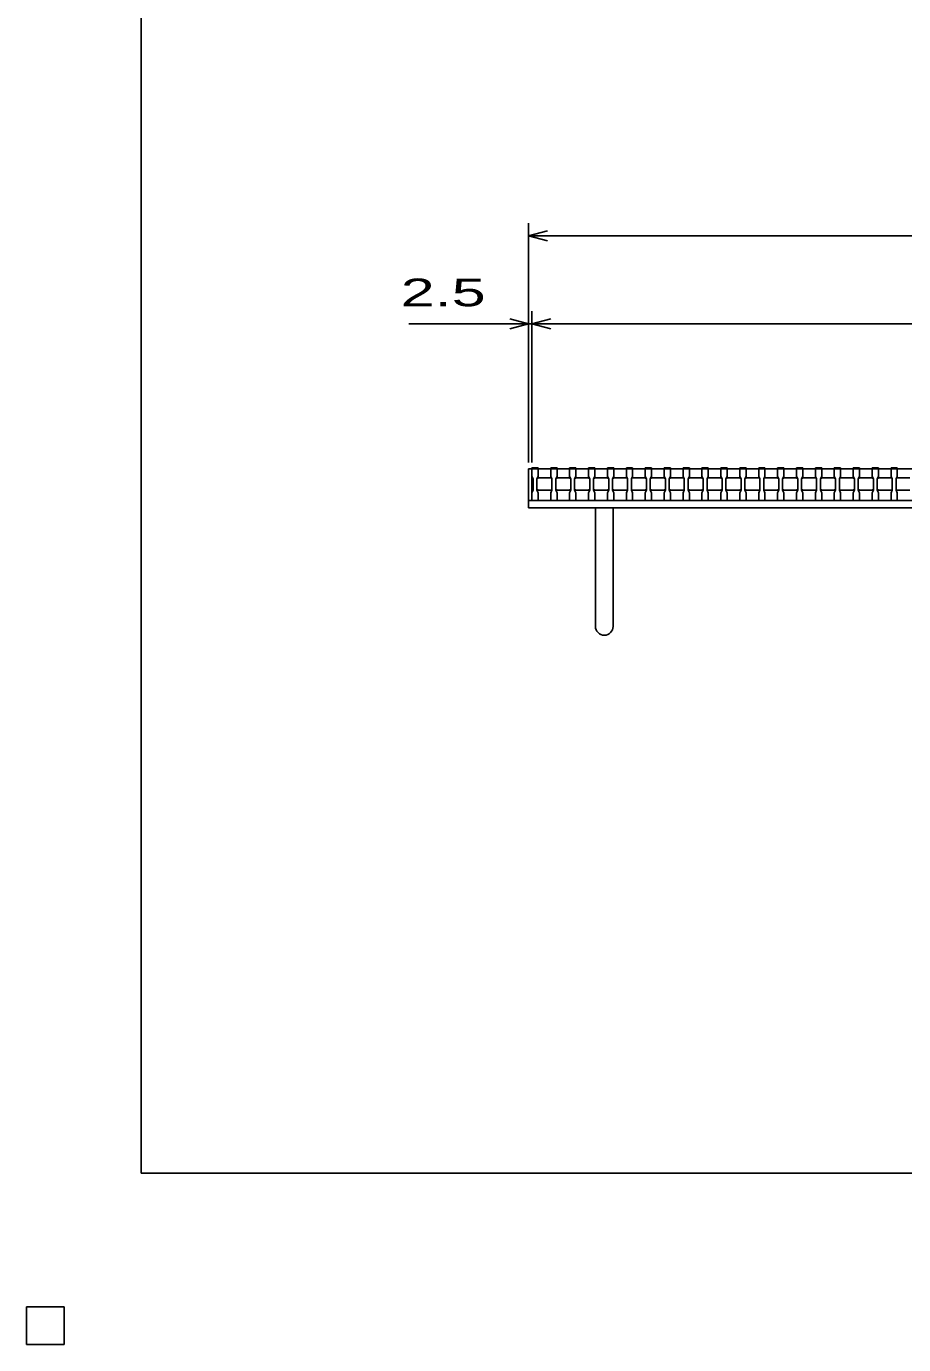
# Model space of a CAD drawing. Units: millimetres, scale not verified. Extents: x -1820 to 1731, y -1282 to 1054.
# Drawn here: x -1820 to -1124, y -1282 to -236 of the extents above; entities that cross this region are included whole.
import ezdxf
from ezdxf.enums import TextEntityAlignment as Align

# ---------------------------------------------------------------- set-up
doc = ezdxf.new("R2010")
doc.units = ezdxf.units.MM
doc.header["$LTSCALE"] = 10
for name, color, linetype, lineweight in [('0_2', 150, 'Continuous', 25), ('16', 3, 'Continuous', 25), ('19', 6, 'Continuous', 25), ('22', 4, 'Continuous', 25), ('24', 2, 'Continuous', 25)]:
    doc.layers.add(name, color=color, linetype=linetype, lineweight=lineweight)
doc.styles.add('ベクトル', font='')
doc.styles.get('ベクトル').set_extended_font_data('ベクトル')

msp = doc.modelspace()

# ---------------------------------------------------------------- linework, layer by layer
at = {"layer": '0_2'}
for p, q in [((-1729, -1146.5), (-1729, 1053.5)), ((1731, -1146.5), (-1729, -1146.5)), ((-1790, -1252.5), (-1820, -1252.5)), ((-1820, -1252.5), (-1820, -1282.5)), ((-1790, -1252.5), (-1820, -1252.5)), ((-1820, -1252.5), (-1820, -1282.5)), ((-1790, -1252.5), (-1820, -1252.5)), ((-1820, -1252.5), (-1820, -1282.5)), ((-1790, -1252.5), (-1820, -1252.5)), ((-1820, -1252.5), (-1820, -1282.5)), ((-1790, -1252.5), (-1820, -1252.5)), ((-1820, -1252.5), (-1820, -1282.5)), ((-1790, -1282.5), (-1790, -1252.5)), ((-1790, -1282.5), (-1790, -1252.5)), ((-1790, -1282.5), (-1790, -1252.5)), ((-1790, -1282.5), (-1790, -1252.5)), ((-1790, -1282.5), (-1790, -1252.5)), ((-1820, -1282.5), (-1790, -1282.5)), ((-1820, -1282.5), (-1790, -1282.5)), ((-1820, -1282.5), (-1790, -1282.5)), ((-1820, -1282.5), (-1790, -1282.5)), ((-1820, -1282.5), (-1790, -1282.5))]:
    msp.add_line(p, q, dxfattribs=at)
at = {"layer": '16'}
for p, q in [((-1419, -587.5), (-1419, -586.8)), ((-1419, -586.8), (-1414, -586.8)), ((-1419, -587.5), (-1419, -593.5)), ((-1414, -587.5), (-1419, -587.5)), ((-1419, -587.5), (-1419, -612.5)), ((-1419, -587.5), (-424, -587.5)), ((-1419, -593.5), (-1418, -595.5)), ((-1418, -595.5), (-1418, -604.5)), ((-1415, -595.5), (-1414, -593.5)), ((-1415, -595.5), (-1414, -594.5)), ((-1415, -604.5), (-1415, -595.5)), ((-1414, -586.8), (-1414, -587.5)), ((-1414, -593.5), (-1414, -587.5)), ((-1414, -594.5), (-1404, -594.5)), ((-1404, -587.5), (-1404, -586.8)), ((-1404, -586.8), (-1399, -586.8)), ((-1404, -587.5), (-1404, -593.5)), ((-1399, -587.5), (-1404, -587.5)), ((-1404, -593.5), (-1403, -595.5)), ((-1404, -594.5), (-1403, -595.5)), ((-1403, -595.5), (-1403, -604.5)), ((-1400, -595.5), (-1399, -593.5)), ((-1400, -595.5), (-1399, -594.5)), ((-1400, -604.5), (-1400, -595.5)), ((-1399, -586.8), (-1399, -587.5)), ((-1399, -593.5), (-1399, -587.5)), ((-1399, -594.5), (-1389, -594.5)), ((-1389, -587.5), (-1389, -586.8)), ((-1389, -586.8), (-1384, -586.8)), ((-1389, -587.5), (-1389, -593.5)), ((-1384, -587.5), (-1389, -587.5)), ((-1389, -593.5), (-1388, -595.5)), ((-1389, -594.5), (-1388, -595.5)), ((-1388, -595.5), (-1388, -604.5)), ((-1385, -595.5), (-1384, -593.5)), ((-1385, -595.5), (-1384, -594.5)), ((-1385, -604.5), (-1385, -595.5)), ((-1384, -586.8), (-1384, -587.5)), ((-1384, -593.5), (-1384, -587.5)), ((-1384, -594.5), (-1374, -594.5)), ((-1374, -587.5), (-1374, -586.8)), ((-1374, -586.8), (-1369, -586.8)), ((-1374, -587.5), (-1374, -593.5)), ((-1369, -587.5), (-1374, -587.5)), ((-1374, -593.5), (-1373, -595.5)), ((-1374, -594.5), (-1373, -595.5)), ((-1373, -595.5), (-1373, -604.5)), ((-1370, -595.5), (-1369, -593.5)), ((-1370, -595.5), (-1369, -594.5)), ((-1370, -604.5), (-1370, -595.5)), ((-1369, -586.8), (-1369, -587.5)), ((-1369, -593.5), (-1369, -587.5)), ((-1369, -594.5), (-1359, -594.5)), ((-1359, -587.5), (-1359, -586.8)), ((-1359, -586.8), (-1354, -586.8)), ((-1359, -587.5), (-1359, -593.5)), ((-1354, -587.5), (-1359, -587.5)), ((-1359, -593.5), (-1358, -595.5)), ((-1359, -594.5), (-1358, -595.5)), ((-1358, -595.5), (-1358, -604.5)), ((-1355, -595.5), (-1354, -593.5)), ((-1355, -595.5), (-1354, -594.5)), ((-1355, -604.5), (-1355, -595.5)), ((-1354, -586.8), (-1354, -587.5)), ((-1354, -593.5), (-1354, -587.5)), ((-1354, -594.5), (-1344, -594.5)), ((-1344, -587.5), (-1344, -586.8)), ((-1344, -586.8), (-1339, -586.8)), ((-1344, -587.5), (-1344, -593.5)), ((-1339, -587.5), (-1344, -587.5)), ((-1344, -593.5), (-1343, -595.5)), ((-1344, -594.5), (-1343, -595.5)), ((-1343, -595.5), (-1343, -604.5)), ((-1340, -595.5), (-1339, -593.5)), ((-1340, -595.5), (-1339, -594.5)), ((-1340, -604.5), (-1340, -595.5)), ((-1339, -586.8), (-1339, -587.5)), ((-1339, -593.5), (-1339, -587.5)), ((-1339, -594.5), (-1329, -594.5)), ((-1329, -587.5), (-1329, -586.8)), ((-1329, -586.8), (-1324, -586.8)), ((-1329, -587.5), (-1329, -593.5)), ((-1324, -587.5), (-1329, -587.5)), ((-1329, -593.5), (-1328, -595.5)), ((-1329, -594.5), (-1328, -595.5)), ((-1328, -595.5), (-1328, -604.5)), ((-1325, -595.5), (-1324, -593.5)), ((-1325, -595.5), (-1324, -594.5)), ((-1325, -604.5), (-1325, -595.5)), ((-1324, -586.8), (-1324, -587.5)), ((-1324, -593.5), (-1324, -587.5)), ((-1324, -594.5), (-1314, -594.5)), ((-1314, -587.5), (-1314, -586.8)), ((-1314, -586.8), (-1309, -586.8)), ((-1314, -587.5), (-1314, -593.5)), ((-1309, -587.5), (-1314, -587.5)), ((-1314, -593.5), (-1313, -595.5)), ((-1314, -594.5), (-1313, -595.5)), ((-1313, -595.5), (-1313, -604.5)), ((-1310, -595.5), (-1309, -593.5)), ((-1310, -595.5), (-1309, -594.5)), ((-1310, -604.5), (-1310, -595.5)), ((-1309, -586.8), (-1309, -587.5)), ((-1309, -593.5), (-1309, -587.5)), ((-1309, -594.5), (-1299, -594.5)), ((-1299, -587.5), (-1299, -586.8)), ((-1299, -586.8), (-1294, -586.8)), ((-1299, -587.5), (-1299, -593.5)), ((-1294, -587.5), (-1299, -587.5)), ((-1299, -593.5), (-1298, -595.5)), ((-1299, -594.5), (-1298, -595.5)), ((-1298, -595.5), (-1298, -604.5)), ((-1295, -595.5), (-1294, -593.5)), ((-1295, -595.5), (-1294, -594.5)), ((-1295, -604.5), (-1295, -595.5)), ((-1294, -586.8), (-1294, -587.5)), ((-1294, -593.5), (-1294, -587.5)), ((-1294, -594.5), (-1284, -594.5)), ((-1284, -587.5), (-1284, -586.8)), ((-1284, -586.8), (-1279, -586.8)), ((-1284, -587.5), (-1284, -593.5)), ((-1279, -587.5), (-1284, -587.5)), ((-1284, -593.5), (-1283, -595.5)), ((-1284, -594.5), (-1283, -595.5)), ((-1283, -595.5), (-1283, -604.5)), ((-1280, -595.5), (-1279, -593.5)), ((-1280, -595.5), (-1279, -594.5)), ((-1280, -604.5), (-1280, -595.5)), ((-1279, -586.8), (-1279, -587.5)), ((-1279, -593.5), (-1279, -587.5)), ((-1279, -594.5), (-1269, -594.5)), ((-1269, -587.5), (-1269, -586.8)), ((-1269, -586.8), (-1264, -586.8)), ((-1269, -587.5), (-1269, -593.5)), ((-1264, -587.5), (-1269, -587.5)), ((-1269, -593.5), (-1268, -595.5)), ((-1269, -594.5), (-1268, -595.5)), ((-1268, -595.5), (-1268, -604.5)), ((-1265, -595.5), (-1264, -593.5)), ((-1265, -595.5), (-1264, -594.5)), ((-1265, -604.5), (-1265, -595.5)), ((-1264, -586.8), (-1264, -587.5)), ((-1264, -593.5), (-1264, -587.5)), ((-1264, -594.5), (-1254, -594.5)), ((-1254, -587.5), (-1254, -586.8)), ((-1254, -586.8), (-1249, -586.8)), ((-1254, -587.5), (-1254, -593.5)), ((-1249, -587.5), (-1254, -587.5)), ((-1254, -593.5), (-1253, -595.5)), ((-1254, -594.5), (-1253, -595.5)), ((-1253, -595.5), (-1253, -604.5)), ((-1250, -595.5), (-1249, -593.5)), ((-1250, -595.5), (-1249, -594.5)), ((-1250, -604.5), (-1250, -595.5)), ((-1249, -586.8), (-1249, -587.5)), ((-1249, -593.5), (-1249, -587.5)), ((-1249, -594.5), (-1239, -594.5)), ((-1239, -587.5), (-1239, -586.8)), ((-1239, -586.8), (-1234, -586.8)), ((-1239, -587.5), (-1239, -593.5)), ((-1234, -587.5), (-1239, -587.5)), ((-1239, -593.5), (-1238, -595.5)), ((-1239, -594.5), (-1238, -595.5)), ((-1238, -595.5), (-1238, -604.5)), ((-1235, -595.5), (-1234, -593.5)), ((-1235, -595.5), (-1234, -594.5)), ((-1235, -604.5), (-1235, -595.5)), ((-1234, -586.8), (-1234, -587.5)), ((-1234, -593.5), (-1234, -587.5)), ((-1234, -594.5), (-1224, -594.5)), ((-1224, -587.5), (-1224, -586.8)), ((-1224, -586.8), (-1219, -586.8)), ((-1224, -587.5), (-1224, -593.5)), ((-1219, -587.5), (-1224, -587.5)), ((-1224, -593.5), (-1223, -595.5)), ((-1224, -594.5), (-1223, -595.5)), ((-1223, -595.5), (-1223, -604.5)), ((-1220, -595.5), (-1219, -593.5)), ((-1220, -595.5), (-1219, -594.5)), ((-1220, -604.5), (-1220, -595.5)), ((-1219, -586.8), (-1219, -587.5)), ((-1219, -593.5), (-1219, -587.5)), ((-1219, -594.5), (-1209, -594.5)), ((-1209, -587.5), (-1209, -586.8)), ((-1209, -586.8), (-1204, -586.8)), ((-1209, -587.5), (-1209, -593.5)), ((-1204, -587.5), (-1209, -587.5)), ((-1209, -593.5), (-1208, -595.5)), ((-1209, -594.5), (-1208, -595.5)), ((-1208, -595.5), (-1208, -604.5)), ((-1205, -595.5), (-1204, -593.5)), ((-1205, -595.5), (-1204, -594.5)), ((-1205, -604.5), (-1205, -595.5)), ((-1204, -586.8), (-1204, -587.5)), ((-1204, -593.5), (-1204, -587.5)), ((-1204, -594.5), (-1194, -594.5)), ((-1194, -587.5), (-1194, -586.8)), ((-1194, -586.8), (-1189, -586.8)), ((-1194, -587.5), (-1194, -593.5)), ((-1189, -587.5), (-1194, -587.5)), ((-1194, -593.5), (-1193, -595.5)), ((-1194, -594.5), (-1193, -595.5)), ((-1193, -595.5), (-1193, -604.5)), ((-1190, -595.5), (-1189, -593.5)), ((-1190, -595.5), (-1189, -594.5)), ((-1190, -604.5), (-1190, -595.5)), ((-1189, -586.8), (-1189, -587.5)), ((-1189, -593.5), (-1189, -587.5)), ((-1189, -594.5), (-1179, -594.5)), ((-1179, -587.5), (-1179, -586.8)), ((-1179, -586.8), (-1174, -586.8)), ((-1179, -587.5), (-1179, -593.5)), ((-1174, -587.5), (-1179, -587.5)), ((-1179, -593.5), (-1178, -595.5)), ((-1179, -594.5), (-1178, -595.5)), ((-1178, -595.5), (-1178, -604.5)), ((-1175, -595.5), (-1174, -593.5)), ((-1175, -595.5), (-1174, -594.5)), ((-1175, -604.5), (-1175, -595.5)), ((-1174, -586.8), (-1174, -587.5)), ((-1174, -593.5), (-1174, -587.5)), ((-1174, -594.5), (-1164, -594.5)), ((-1164, -587.5), (-1164, -586.8)), ((-1164, -586.8), (-1159, -586.8)), ((-1164, -587.5), (-1164, -593.5)), ((-1159, -587.5), (-1164, -587.5)), ((-1164, -593.5), (-1163, -595.5)), ((-1164, -594.5), (-1163, -595.5)), ((-1163, -595.5), (-1163, -604.5)), ((-1160, -595.5), (-1159, -593.5)), ((-1160, -595.5), (-1159, -594.5)), ((-1160, -604.5), (-1160, -595.5)), ((-1159, -586.8), (-1159, -587.5)), ((-1159, -593.5), (-1159, -587.5)), ((-1159, -594.5), (-1149, -594.5)), ((-1149, -587.5), (-1149, -586.8)), ((-1149, -586.8), (-1144, -586.8)), ((-1149, -587.5), (-1149, -593.5)), ((-1144, -587.5), (-1149, -587.5)), ((-1149, -593.5), (-1148, -595.5)), ((-1149, -594.5), (-1148, -595.5)), ((-1148, -595.5), (-1148, -604.5)), ((-1145, -595.5), (-1144, -593.5)), ((-1145, -595.5), (-1144, -594.5)), ((-1145, -604.5), (-1145, -595.5)), ((-1144, -586.8), (-1144, -587.5)), ((-1144, -593.5), (-1144, -587.5)), ((-1144, -594.5), (-1134, -594.5)), ((-1134, -587.5), (-1134, -586.8)), ((-1134, -586.8), (-1129, -586.8)), ((-1134, -587.5), (-1134, -593.5)), ((-1129, -587.5), (-1134, -587.5)), ((-1134, -593.5), (-1133, -595.5)), ((-1134, -594.5), (-1133, -595.5)), ((-1133, -595.5), (-1133, -604.5)), ((-1130, -595.5), (-1129, -593.5)), ((-1130, -595.5), (-1129, -594.5)), ((-1130, -604.5), (-1130, -595.5)), ((-1129, -586.8), (-1129, -587.5)), ((-1129, -593.5), (-1129, -587.5)), ((-1129, -594.5), (-1119, -594.5)), ((-1418, -604.5), (-1419, -606.5)), ((-1419, -606.5), (-1419, -612.5)), ((-1414, -604.5), (-1415, -603.5)), ((-1414, -606.5), (-1415, -604.5)), ((-1404, -604.5), (-1414, -604.5)), ((-1414, -612.5), (-1414, -606.5)), ((-1403, -603.5), (-1404, -604.5)), ((-1403, -604.5), (-1404, -606.5)), ((-1404, -606.5), (-1404, -612.5)), ((-1399, -604.5), (-1400, -603.5)), ((-1399, -606.5), (-1400, -604.5)), ((-1389, -604.5), (-1399, -604.5)), ((-1399, -612.5), (-1399, -606.5)), ((-1388, -603.5), (-1389, -604.5)), ((-1388, -604.5), (-1389, -606.5)), ((-1389, -606.5), (-1389, -612.5)), ((-1384, -604.5), (-1385, -603.5)), ((-1384, -606.5), (-1385, -604.5)), ((-1374, -604.5), (-1384, -604.5)), ((-1384, -612.5), (-1384, -606.5)), ((-1373, -603.5), (-1374, -604.5)), ((-1373, -604.5), (-1374, -606.5)), ((-1374, -606.5), (-1374, -612.5)), ((-1369, -604.5), (-1370, -603.5)), ((-1369, -606.5), (-1370, -604.5)), ((-1359, -604.5), (-1369, -604.5)), ((-1369, -612.5), (-1369, -606.5)), ((-1358, -603.5), (-1359, -604.5)), ((-1358, -604.5), (-1359, -606.5)), ((-1359, -606.5), (-1359, -612.5)), ((-1354, -604.5), (-1355, -603.5)), ((-1354, -606.5), (-1355, -604.5)), ((-1344, -604.5), (-1354, -604.5)), ((-1354, -612.5), (-1354, -606.5)), ((-1343, -603.5), (-1344, -604.5)), ((-1343, -604.5), (-1344, -606.5)), ((-1344, -606.5), (-1344, -612.5)), ((-1339, -604.5), (-1340, -603.5)), ((-1339, -606.5), (-1340, -604.5)), ((-1329, -604.5), (-1339, -604.5)), ((-1339, -612.5), (-1339, -606.5)), ((-1328, -603.5), (-1329, -604.5)), ((-1328, -604.5), (-1329, -606.5)), ((-1329, -606.5), (-1329, -612.5)), ((-1324, -604.5), (-1325, -603.5)), ((-1324, -606.5), (-1325, -604.5)), ((-1314, -604.5), (-1324, -604.5)), ((-1324, -612.5), (-1324, -606.5)), ((-1313, -603.5), (-1314, -604.5)), ((-1313, -604.5), (-1314, -606.5)), ((-1314, -606.5), (-1314, -612.5)), ((-1309, -604.5), (-1310, -603.5)), ((-1309, -606.5), (-1310, -604.5)), ((-1299, -604.5), (-1309, -604.5)), ((-1309, -612.5), (-1309, -606.5)), ((-1298, -603.5), (-1299, -604.5)), ((-1298, -604.5), (-1299, -606.5)), ((-1299, -606.5), (-1299, -612.5)), ((-1294, -604.5), (-1295, -603.5)), ((-1294, -606.5), (-1295, -604.5)), ((-1284, -604.5), (-1294, -604.5)), ((-1294, -612.5), (-1294, -606.5)), ((-1283, -603.5), (-1284, -604.5)), ((-1283, -604.5), (-1284, -606.5)), ((-1284, -606.5), (-1284, -612.5)), ((-1279, -604.5), (-1280, -603.5)), ((-1279, -606.5), (-1280, -604.5)), ((-1269, -604.5), (-1279, -604.5)), ((-1279, -612.5), (-1279, -606.5)), ((-1268, -603.5), (-1269, -604.5)), ((-1268, -604.5), (-1269, -606.5)), ((-1269, -606.5), (-1269, -612.5)), ((-1264, -604.5), (-1265, -603.5)), ((-1264, -606.5), (-1265, -604.5)), ((-1254, -604.5), (-1264, -604.5)), ((-1264, -612.5), (-1264, -606.5)), ((-1253, -603.5), (-1254, -604.5)), ((-1253, -604.5), (-1254, -606.5)), ((-1254, -606.5), (-1254, -612.5)), ((-1249, -604.5), (-1250, -603.5)), ((-1249, -606.5), (-1250, -604.5)), ((-1239, -604.5), (-1249, -604.5)), ((-1249, -612.5), (-1249, -606.5)), ((-1238, -603.5), (-1239, -604.5)), ((-1238, -604.5), (-1239, -606.5)), ((-1239, -606.5), (-1239, -612.5)), ((-1234, -604.5), (-1235, -603.5)), ((-1234, -606.5), (-1235, -604.5)), ((-1224, -604.5), (-1234, -604.5)), ((-1234, -612.5), (-1234, -606.5)), ((-1223, -603.5), (-1224, -604.5)), ((-1223, -604.5), (-1224, -606.5)), ((-1224, -606.5), (-1224, -612.5)), ((-1219, -604.5), (-1220, -603.5)), ((-1219, -606.5), (-1220, -604.5)), ((-1209, -604.5), (-1219, -604.5)), ((-1219, -612.5), (-1219, -606.5)), ((-1208, -603.5), (-1209, -604.5)), ((-1208, -604.5), (-1209, -606.5)), ((-1209, -606.5), (-1209, -612.5)), ((-1204, -604.5), (-1205, -603.5)), ((-1204, -606.5), (-1205, -604.5)), ((-1194, -604.5), (-1204, -604.5)), ((-1204, -612.5), (-1204, -606.5)), ((-1193, -603.5), (-1194, -604.5)), ((-1193, -604.5), (-1194, -606.5)), ((-1194, -606.5), (-1194, -612.5)), ((-1189, -604.5), (-1190, -603.5)), ((-1189, -606.5), (-1190, -604.5)), ((-1179, -604.5), (-1189, -604.5)), ((-1189, -612.5), (-1189, -606.5)), ((-1178, -603.5), (-1179, -604.5)), ((-1178, -604.5), (-1179, -606.5)), ((-1179, -606.5), (-1179, -612.5)), ((-1174, -604.5), (-1175, -603.5)), ((-1174, -606.5), (-1175, -604.5)), ((-1164, -604.5), (-1174, -604.5)), ((-1174, -612.5), (-1174, -606.5)), ((-1163, -603.5), (-1164, -604.5)), ((-1163, -604.5), (-1164, -606.5)), ((-1164, -606.5), (-1164, -612.5)), ((-1159, -604.5), (-1160, -603.5)), ((-1159, -606.5), (-1160, -604.5)), ((-1149, -604.5), (-1159, -604.5)), ((-1159, -612.5), (-1159, -606.5)), ((-1148, -603.5), (-1149, -604.5)), ((-1148, -604.5), (-1149, -606.5)), ((-1149, -606.5), (-1149, -612.5)), ((-1144, -604.5), (-1145, -603.5)), ((-1144, -606.5), (-1145, -604.5)), ((-1134, -604.5), (-1144, -604.5)), ((-1144, -612.5), (-1144, -606.5)), ((-1133, -603.5), (-1134, -604.5)), ((-1133, -604.5), (-1134, -606.5)), ((-1134, -606.5), (-1134, -612.5)), ((-1129, -604.5), (-1130, -603.5)), ((-1129, -606.5), (-1130, -604.5)), ((-1119, -604.5), (-1129, -604.5)), ((-1129, -612.5), (-1129, -606.5)), ((-1419, -612.5), (-1414, -612.5)), ((-1419, -612.5), (-424, -612.5)), ((-1404, -612.5), (-1399, -612.5)), ((-1389, -612.5), (-1384, -612.5)), ((-1374, -612.5), (-1369, -612.5)), ((-1359, -612.5), (-1354, -612.5)), ((-1344, -612.5), (-1339, -612.5)), ((-1329, -612.5), (-1324, -612.5)), ((-1314, -612.5), (-1309, -612.5)), ((-1299, -612.5), (-1294, -612.5)), ((-1284, -612.5), (-1279, -612.5)), ((-1269, -612.5), (-1264, -612.5)), ((-1254, -612.5), (-1249, -612.5)), ((-1239, -612.5), (-1234, -612.5)), ((-1224, -612.5), (-1219, -612.5)), ((-1209, -612.5), (-1204, -612.5)), ((-1194, -612.5), (-1189, -612.5)), ((-1179, -612.5), (-1174, -612.5)), ((-1164, -612.5), (-1159, -612.5)), ((-1149, -612.5), (-1144, -612.5)), ((-1134, -612.5), (-1129, -612.5)), ((-1790, -1252.5), (-1820, -1252.5)), ((-1820, -1252.5), (-1820, -1282.5)), ((-1790, -1252.5), (-1820, -1252.5)), ((-1820, -1252.5), (-1820, -1282.5)), ((-1790, -1252.5), (-1820, -1252.5)), ((-1820, -1252.5), (-1820, -1282.5)), ((-1790, -1252.5), (-1820, -1252.5)), ((-1820, -1252.5), (-1820, -1282.5)), ((-1790, -1252.5), (-1820, -1252.5)), ((-1820, -1252.5), (-1820, -1282.5)), ((-1790, -1282.5), (-1790, -1252.5)), ((-1790, -1282.5), (-1790, -1252.5)), ((-1790, -1282.5), (-1790, -1252.5)), ((-1790, -1282.5), (-1790, -1252.5)), ((-1790, -1282.5), (-1790, -1252.5)), ((-1820, -1282.5), (-1790, -1282.5)), ((-1820, -1282.5), (-1790, -1282.5)), ((-1820, -1282.5), (-1790, -1282.5)), ((-1820, -1282.5), (-1790, -1282.5)), ((-1820, -1282.5), (-1790, -1282.5))]:
    msp.add_line(p, q, dxfattribs=at)
at = {"layer": '19'}
for p, q in [((-1421.5, -612.5), (-1421.5, -587.5)), ((-1421.5, -587.5), (-1419, -587.5)), ((-1421.5, -612.5), (-421.5, -612.5)), ((-1421.5, -618.5), (-1421.5, -612.5)), ((-421.5, -618.5), (-1421.5, -618.5)), ((-1368.5, -618.5), (-1368.5, -712.5)), ((-1354.5, -712.5), (-1354.5, -618.5))]:
    msp.add_line(p, q, dxfattribs=at)
msp.add_arc((-1361.5, -712.5), 7, 180, 0, dxfattribs=at)
at = {"layer": '22'}
for p, q in [((-1421.5, -582.5), (-1421.5, -392.5)), ((-1421.5, -402.5), (-1406.5, -398.5)), ((-1406.5, -406.5), (-1421.5, -402.5)), ((-1421.5, -402.5), (-421.5, -402.5)), ((-1421.5, -472.5), (-1436.5, -468.5)), ((-1421.5, -582.5), (-1421.5, -462.5)), ((-1419, -582.5), (-1419, -462.5)), ((-1419, -472.5), (-1404, -468.5)), ((-1516.5, -472.5), (-1421.5, -472.5)), ((-1436.5, -476.5), (-1421.5, -472.5)), ((-1421.5, -472.5), (-1419, -472.5)), ((-1404, -476.5), (-1419, -472.5)), ((-1419, -472.5), (-424, -472.5))]:
    msp.add_line(p, q, dxfattribs=at)
at = {"layer": '22', "color": 2}
for p, q in [((-1790, -1252.5), (-1820, -1252.5)), ((-1820, -1252.5), (-1820, -1282.5)), ((-1790, -1252.5), (-1820, -1252.5)), ((-1820, -1252.5), (-1820, -1282.5)), ((-1790, -1252.5), (-1820, -1252.5)), ((-1820, -1252.5), (-1820, -1282.5)), ((-1790, -1282.5), (-1790, -1252.5)), ((-1790, -1282.5), (-1790, -1252.5)), ((-1790, -1282.5), (-1790, -1252.5)), ((-1820, -1282.5), (-1790, -1282.5)), ((-1820, -1282.5), (-1790, -1282.5)), ((-1820, -1282.5), (-1790, -1282.5))]:
    msp.add_line(p, q, dxfattribs=at)
at = {"layer": '24', "color": 4}
for p, q in [((-1790, -1252.5), (-1820, -1252.5)), ((-1820, -1252.5), (-1820, -1282.5)), ((-1790, -1252.5), (-1820, -1252.5)), ((-1820, -1252.5), (-1820, -1282.5)), ((-1790, -1252.5), (-1820, -1252.5)), ((-1820, -1252.5), (-1820, -1282.5)), ((-1790, -1282.5), (-1790, -1252.5)), ((-1790, -1282.5), (-1790, -1252.5)), ((-1790, -1282.5), (-1790, -1252.5)), ((-1820, -1282.5), (-1790, -1282.5)), ((-1820, -1282.5), (-1790, -1282.5)), ((-1820, -1282.5), (-1790, -1282.5))]:
    msp.add_line(p, q, dxfattribs=at)

# ---------------------------------------------------------------- texts
at = {"layer": '22', "color": 2, "style": 'ベクトル', "width": 1.65}
msp.add_text(' 2.5 ', height=21.99, dxfattribs=at).set_placement((-1536.5, -447.5), align=Align.MIDDLE_LEFT)

doc.saveas('drawing.dxf')
